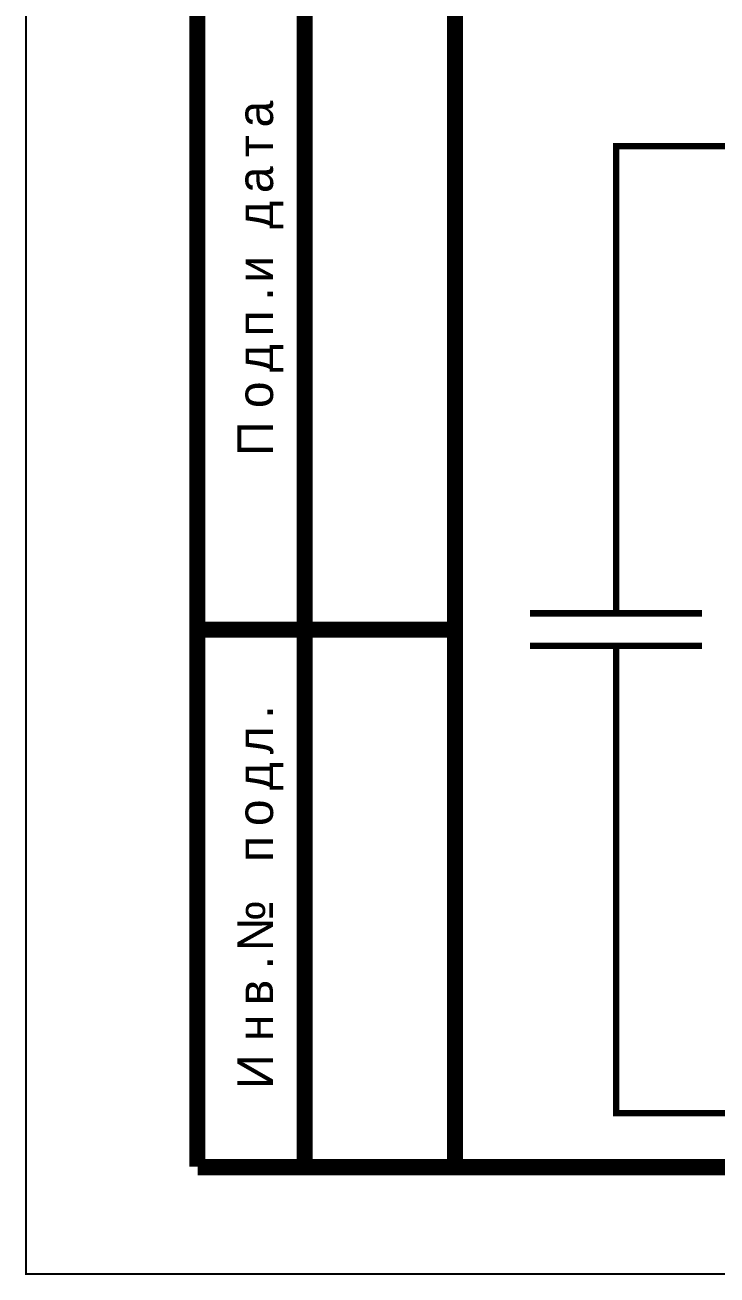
# Model space of a CAD drawing. Extents: x 0 to 594, y 0 to 420.
# Drawn here: x 0.1 to 32.3, y 0 to 58.1 of the extents above; entities that cross this region are included whole.
import ezdxf

# ---------------------------------------------------------------- set-up
doc = ezdxf.new("R2010")
doc.units = 0
doc.layers.add('SHEET', color=255, linetype='CONTINUOUS')

msp = doc.modelspace()

# ---------------------------------------------------------------- linework, layer by layer
at = {"layer": 'SHEET', "const_width": 0.0991}
msp.add_lwpolyline([(0.174, 420), (0.174, 0), (593.861, 0), (593.861, 420), (0.174, 420), (0.174, 420)], close=True, dxfattribs=at)
msp.add_lwpolyline([(0.174, 420), (0.174, 0), (593.861, 0), (593.861, 420), (0.174, 420), (0.174, 420)], close=True, dxfattribs=at)
at = {"layer": 'SHEET'}
for points, const_width in [([(20.143, 4.986), (20.143, 414.997)], 0.749), ([(8.144, 149.995), (8.144, 4.986)], 0.749), ([(13.145, 149.995), (13.145, 4.986)], 0.749), ([(42.63, 52.5), (27.644, 52.5), (27.644, 34.988)], 0.3), ([(27.644, 24.999), (27.644, 7.488), (42.63, 7.488), (55.114, 7.488), (77.619, 7.488), (77.619, 37.49)], 0.3), ([(27.644, 30.75), (27.644, 34.988)], 0.3), ([(31.638, 30.75), (23.633, 30.75)], 0.3), ([(20.143, 29.985), (8.144, 29.985)], 0.749), ([(31.638, 29.238), (23.633, 29.238)], 0.3), ([(27.644, 29.238), (27.644, 24.999)], 0.3), ([(8.161, 4.969), (588.895, 4.969)], 0.749)]:
    msp.add_lwpolyline(points, dxfattribs=dict(at, const_width=const_width))

# ---------------------------------------------------------------- texts
for s, p in [('а', (11.669, 53.369)), ('т', (11.669, 51.979)), ('а', (11.669, 50.311)), ('д', (11.669, 48.643)), ('и', (11.669, 46.142)), ('.', (11.669, 45.308)), ('п', (11.669, 43.64)), ('д', (11.669, 41.972)), ('о', (11.669, 40.304)), ('П', (11.669, 38.081)), ('.', (11.669, 25.85)), ('л', (11.669, 24.183)), ('д', (11.669, 22.515)), ('о', (11.669, 20.847)), ('п', (11.669, 19.179)), ('№', (11.669, 15.01)), ('.', (11.669, 14.176)), ('в', (11.669, 12.508)), ('н', (11.669, 10.841)), ('И', (11.669, 8.617))]:
    msp.add_text(s, height=1.668, rotation=90, dxfattribs=at).set_placement(p)

doc.saveas('drawing.dxf')
